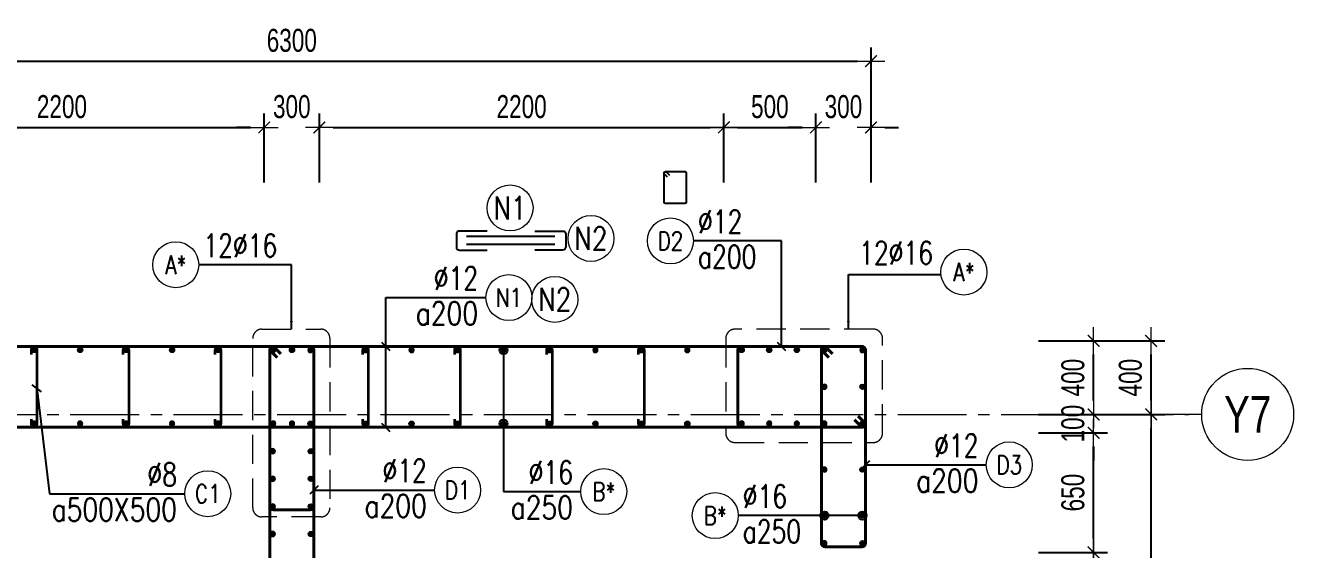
# Model space of a CAD drawing. Header units: millimetres. Extents: x 738475 to 1279438, y -34239 to 156422.
# Drawn here: x 1177088 to 1183985, y 146745 to 149595 of the extents above; entities that cross this region are included whole.
import ezdxf
from ezdxf.enums import TextEntityAlignment as Align

# ---------------------------------------------------------------- set-up
doc = ezdxf.new("R2010")
doc.units = ezdxf.units.MM
doc.header["$MEASUREMENT"] = 0
for name, pattern in [('HIDDEN', [9.524999999999999, 6.35, -3.175]), ('HIDDEN2', [4.762499999999999, 3.175, -1.5875]), ('OF_Grid_1$0$CENTER2', [1.125, 0.75, -0.125, 0.125, -0.125])]:
    doc.linetypes.add(name, pattern=pattern)
doc.layers.get('0').update_dxf_attribs({"lineweight": 20})
doc.layers.get('Defpoints').update_dxf_attribs({"color": 151, "lineweight": 9})
doc.layers.add('Hidden', color=9, linetype='HIDDEN')
doc.layers.add('Ligature', color=1, linetype='Continuous')
for name, color, linetype, lineweight in [('KC-LEADER', 153, 'Continuous', 18), ('KC-THEP', 6, 'Continuous', 40), ('NDC_S_DIM', 1, 'Continuous', 15), ('NDC_S_HIDDEN', 8, 'HIDDEN2', 13), ('NDC_S_LEADER', 1, 'Continuous', 15), ('NDC_S_REBAR', 4, 'Continuous', 35), ('NDC_S_STIRRUP', 4, 'Continuous', 40), ('NDC_S_VN TEXT', 7, 'Continuous', 20), ('NDC_S_WALL', 6, 'Continuous', 35), ('OF_Grid_1$0$NDC_S_AXIS', 5, 'OF_Grid_1$0$CENTER2', 13), ('OF_Grid_1$0$NDC_S_SYMBOL', 1, 'Continuous', 15), ('OF_Grid_1$0$NDC_S_TEXT SYMBOL', 7, 'Continuous', 20)]:
    doc.layers.add(name, color=color, linetype=linetype, lineweight=lineweight)
doc.styles.add('NDC_DIM', font='', dxfattribs={"width": 0.75})
doc.styles.add('NDC_EN TXT', font='romans.shx', dxfattribs={"width": 0.8})
doc.styles.add('OF_Grid_1$0$NDC_ANNO', font='', dxfattribs={"width": 0.8})
doc.styles.get('NDC_DIM').set_extended_font_data('Dotum')
doc.styles.get('OF_Grid_1$0$NDC_ANNO').set_extended_font_data('Dotum')
doc.dimstyles.new('NDC_dim_30', dxfattribs={"dimscale": 30, "dimtxt": 2.5, "dimasz": 1.5, "dimexe": 1.5, "dimexo": 2.5, "dimgap": 1, "dimtad": 1, "dimdec": 0, "dimzin": 0, "dimdsep": 46, "dimtxsty": 'NDC_DIM', "dimblk": 'DIMMARK', "dimcen": 0.09, "dimdle": 1.2, "dimclrd": 1, "dimclre": 1, "dimclrt": 3, "dimadec": 0, "dimazin": 0, "dimtfac": 1, "dimtdec": 0, "dimtix": 1, "dimtofl": 0, "dimtmove": 0, "dimatfit": 3, "dimfxl": 6, "dimfxlon": 1, "dimtolj": 1, "dimtzin": 0, "dimarcsym": 0})
doc.dimstyles.new('NDC_dim_50', dxfattribs={"dimscale": 50, "dimtxt": 2.5, "dimasz": 1.5, "dimexe": 1.5, "dimexo": 2.5, "dimgap": 1, "dimtad": 1, "dimdec": 0, "dimzin": 0, "dimdsep": 46, "dimtxsty": 'NDC_DIM', "dimblk": 'DIMMARK', "dimcen": 0.09, "dimdle": 1.2, "dimclrd": 1, "dimclre": 1, "dimclrt": 3, "dimadec": 0, "dimazin": 0, "dimtfac": 1, "dimtdec": 0, "dimtix": 1, "dimtofl": 0, "dimtmove": 0, "dimatfit": 3, "dimfxl": 6, "dimfxlon": 1, "dimtolj": 1, "dimtzin": 0, "dimarcsym": 0})

# ---------------------------------------------------------------- blocks, each defined once
blk = doc.blocks.new('THEP')
at = {"layer": 'KC-LEADER', "color": 6}
blk.add_circle((0, 0), 14, dxfattribs=at)
at = {"layer": 'KC-THEP'}
for p, q in [((-14, 0), (14, 0)), ((9.899494936602423, 9.899494936616975), (-9.899494936616975, -9.899494936602423)), ((-9.899494936602423, 9.899494936616975), (9.899494936602423, -9.899494936616975)), ((0, 14), (0, -14))]:
    blk.add_line(p, q, dxfattribs=at)
blk = doc.blocks.new('DIMMARK')
at = {"layer": 'NDC_S_DIM', "color": 1}
blk.add_line((-1.5, 0), (1, 0), dxfattribs=at)
at = {"layer": 'NDC_S_DIM', "color": 2, "const_width": 0.1}
blk.add_lwpolyline([(-0.4242640687119285, -0.4242640687119285), (0.4242640687119285, 0.4242640687119285)], dxfattribs=at)
blk = doc.blocks.new('*U10')
blk.add_circle((2.5, 0), 2.5)
at = {"layer": 'NDC_S_VN TEXT', "color": 3, "style": 'NDC_EN TXT'}
for tag, width, p in [('DK2', 0.75, (-0.85, 0.8455043070534884)), ('KC2', 0.8, (-0.85, -2.972544307831413))]:
    blk.add_attdef(tag, text='', height=2.5, dxfattribs=dict(at, width=width)).set_placement(p, align=Align.RIGHT)
at = {"layer": 'NDC_S_VN TEXT', "color": 7, "style": 'NDC_EN TXT', "width": 0.8}
blk.add_attdef('SH3', text='', height=2, dxfattribs=at).set_placement((2.5, 0), align=Align.MIDDLE)
blk = doc.blocks.new('*U11')
blk.add_circle((-2.5, 0), 2.5)
at = {"layer": 'NDC_S_VN TEXT', "color": 3, "style": 'NDC_EN TXT', "width": 0.75}
for tag, p in [('DK1', (0.5, 0.8455043070534884)), ('KC1', (0.5, -2.972544307831413))]:
    blk.add_attdef(tag, p, '', height=2.5, dxfattribs=at)
at = {"layer": 'NDC_S_VN TEXT', "color": 7, "style": 'NDC_EN TXT', "width": 0.8}
blk.add_attdef('SH2', text='', height=2, dxfattribs=at).set_placement((-2.5, 0), align=Align.MIDDLE)
blk = doc.blocks.new('A$C7BC65A55')
at = {"layer": 'Ligature'}
for p, q in [((-15.1533496498887, 372.04354750528, -0.02068693014859586), (-15.1533496498887, 38.54354750528, -0.02068693014859586)), ((15.1533496498887, 372.04354750528, -0.02068693014859586), (15.1533496498887, 38.54354750528, -0.02068693014859586))]:
    blk.add_line(p, q, dxfattribs=at)
for points in [[(-36.22490405304416, 296.5435475052873), (-36.22490405304416, 400.8625750105712, -0.414213562373095), (-24.00038405305531, 413.0870950105746), (24.00038405304076, 413.0870950105527, -0.4142135623730474), (36.2249040530296, 400.8625750105493), (36.2249040530296, 296.5435475052873)], [(-36.22490405304416, 116.5435475052727), (-36.22490405304416, 12.22451999998884, 0.414213562373095), (-24.00038405305531, -1.455191522836685e-11), (24.00038405304076, 7.275957614183426e-12, 0.4142135623730474), (36.2249040530296, 12.22452000001067), (36.2249040530296, 116.5435475052727)]]:
    blk.add_lwpolyline(points, format="xyb", dxfattribs=at)
blk = doc.blocks.new('*U13')
blk.add_circle((-2.5, 0), 2.5)
at = {"layer": 'NDC_S_VN TEXT', "color": 3, "style": 'NDC_EN TXT', "width": 0.75}
blk.add_attdef('DK1', (0.5, 0.8455043070534884), '', height=2.5, dxfattribs=at)
at = {"layer": 'NDC_S_VN TEXT', "color": 7, "style": 'NDC_EN TXT', "width": 0.8}
blk.add_attdef('SH2', text='', height=2, dxfattribs=at).set_placement((-2.5, 0), align=Align.MIDDLE)
blk = doc.blocks.new('*D191')
at = {"layer": 'Defpoints', "color": 0, "transparency": 16777216}
for p in [(1178387.051303651, 149040.1644612028), (1176186.845228266, 148803.3819203048), (1178387.051303651, 147380.2063254815)]:
    blk.add_point(p, dxfattribs=at)
at = {"layer": 'NDC_S_DIM', "color": 1, "lineweight": -2, "transparency": 16777216}
for p, q in [((1176186.845228266, 148928.3819203048), (1176186.845228266, 149115.1644612028)), ((1178387.051303651, 148740.1644612028), (1178387.051303651, 149115.1644612028)), ((1176261.845228266, 149040.1644612028), (1178312.051303651, 149040.1644612028))]:
    blk.add_line(p, q, dxfattribs=at)
at = {"layer": 'NDC_S_DIM', "color": 1, "lineweight": -2, "transparency": 16777216, "xscale": 75, "yscale": 75, "zscale": 75, "rotation": 180}
blk.add_blockref('DIMMARK', (1176186.845228266, 149040.1644612028), dxfattribs=at)
at = {"layer": 'NDC_S_DIM', "color": 1, "lineweight": -2, "transparency": 16777216, "xscale": 75, "yscale": 75, "zscale": 75}
blk.add_blockref('DIMMARK', (1178387.051303651, 149040.1644612028), dxfattribs=at)
at = {"layer": 'NDC_S_DIM', "color": 3, "transparency": 16777216, "insert": (1177286.948265959, 149152.7492644592), "char_height": 125, "attachment_point": 5, "style": 'NDC_DIM'}
blk.add_mtext('\\A1;2200', dxfattribs=at)
blk = doc.blocks.new('*D192')
at = {"layer": 'Defpoints', "color": 0, "transparency": 16777216}
for p in [(1178687.051303668, 149040.1644612028), (1178387.051303651, 147380.2063254815), (1178687.051303668, 147380.2063257486)]:
    blk.add_point(p, dxfattribs=at)
at = {"layer": 'NDC_S_DIM', "color": 1, "lineweight": -2, "transparency": 16777216}
for p, q in [((1178387.051303651, 148740.1644612028), (1178387.051303651, 149115.1644612028)), ((1178687.051303668, 148740.1644612028), (1178687.051303668, 149115.1644612028)), ((1178312.051303651, 149040.1644612028), (1178237.051303651, 149040.1644612028)), ((1178762.051303668, 149040.1644612028), (1178837.051303668, 149040.1644612028))]:
    blk.add_line(p, q, dxfattribs=at)
at = {"layer": 'NDC_S_DIM', "color": 1, "lineweight": -2, "transparency": 16777216, "xscale": 75, "yscale": 75, "zscale": 75}
blk.add_blockref('DIMMARK', (1178387.051303651, 149040.1644612028), dxfattribs=at)
at = {"layer": 'NDC_S_DIM', "color": 1, "lineweight": -2, "transparency": 16777216, "xscale": 75, "yscale": 75, "zscale": 75, "rotation": 180}
blk.add_blockref('DIMMARK', (1178687.051303668, 149040.1644612028), dxfattribs=at)
at = {"layer": 'NDC_S_DIM', "color": 3, "transparency": 16777216, "insert": (1178537.05130366, 149152.7492644592), "char_height": 125, "attachment_point": 5, "style": 'NDC_DIM'}
blk.add_mtext('\\A1;300', dxfattribs=at)
blk = doc.blocks.new('*D193')
at = {"layer": 'Defpoints', "color": 0, "transparency": 16777216}
for p in [(1180886.717832701, 149040.1644612028), (1180886.717832701, 147431.8543559133), (1178687.051303668, 147380.2063257486)]:
    blk.add_point(p, dxfattribs=at)
at = {"layer": 'NDC_S_DIM', "color": 1, "lineweight": -2, "transparency": 16777216}
for p, q in [((1178687.051303668, 148740.1644612028), (1178687.051303668, 149115.1644612028)), ((1180886.717832701, 148740.1644612028), (1180886.717832701, 149115.1644612028)), ((1178762.051303668, 149040.1644612028), (1180811.717832701, 149040.1644612028))]:
    blk.add_line(p, q, dxfattribs=at)
at = {"layer": 'NDC_S_DIM', "color": 1, "lineweight": -2, "transparency": 16777216, "xscale": 75, "yscale": 75, "zscale": 75, "rotation": 180}
blk.add_blockref('DIMMARK', (1178687.051303668, 149040.1644612028), dxfattribs=at)
at = {"layer": 'NDC_S_DIM', "color": 1, "lineweight": -2, "transparency": 16777216, "xscale": 75, "yscale": 75, "zscale": 75}
blk.add_blockref('DIMMARK', (1180886.717832701, 149040.1644612028), dxfattribs=at)
at = {"layer": 'NDC_S_DIM', "color": 3, "transparency": 16777216, "insert": (1179786.884568184, 149152.7492644592), "char_height": 125, "attachment_point": 5, "style": 'NDC_DIM'}
blk.add_mtext('\\A1;2200', dxfattribs=at)
blk = doc.blocks.new('*D194')
at = {"layer": 'Defpoints', "color": 0, "transparency": 16777216}
for p in [(1181387.051303667, 149040.1644612028), (1180886.717832701, 147431.8543559133), (1181387.051303667, 147380.2063257486)]:
    blk.add_point(p, dxfattribs=at)
at = {"layer": 'NDC_S_DIM', "color": 1, "lineweight": -2, "transparency": 16777216}
for p, q in [((1180886.717832701, 148740.1644612028), (1180886.717832701, 149115.1644612028)), ((1181387.051303667, 148740.1644612028), (1181387.051303667, 149115.1644612028)), ((1180961.717832701, 149040.1644612028), (1181312.051303667, 149040.1644612028))]:
    blk.add_line(p, q, dxfattribs=at)
at = {"layer": 'NDC_S_DIM', "color": 1, "lineweight": -2, "transparency": 16777216, "xscale": 75, "yscale": 75, "zscale": 75, "rotation": 180}
blk.add_blockref('DIMMARK', (1180886.717832701, 149040.1644612028), dxfattribs=at)
at = {"layer": 'NDC_S_DIM', "color": 1, "lineweight": -2, "transparency": 16777216, "xscale": 75, "yscale": 75, "zscale": 75}
blk.add_blockref('DIMMARK', (1181387.051303667, 149040.1644612028), dxfattribs=at)
at = {"layer": 'NDC_S_DIM', "color": 3, "transparency": 16777216, "insert": (1181136.884568184, 149152.7492644592), "char_height": 125, "attachment_point": 5, "style": 'NDC_DIM'}
blk.add_mtext('\\A1;500', dxfattribs=at)
blk = doc.blocks.new('*D195')
at = {"layer": 'Defpoints', "color": 0, "transparency": 16777216}
for p in [(1181687.051303647, 149040.1644612028), (1181687.051303647, 147880.2063254908), (1181387.051303667, 147380.2063257486)]:
    blk.add_point(p, dxfattribs=at)
at = {"layer": 'NDC_S_DIM', "color": 1, "lineweight": -2, "transparency": 16777216}
for p, q in [((1181387.051303667, 148740.1644612028), (1181387.051303667, 149115.1644612028)), ((1181687.051303647, 148740.1644612028), (1181687.051303647, 149115.1644612028)), ((1181312.051303667, 149040.1644612028), (1181237.051303667, 149040.1644612028)), ((1181762.051303647, 149040.1644612028), (1181837.051303647, 149040.1644612028))]:
    blk.add_line(p, q, dxfattribs=at)
at = {"layer": 'NDC_S_DIM', "color": 1, "lineweight": -2, "transparency": 16777216, "xscale": 75, "yscale": 75, "zscale": 75}
blk.add_blockref('DIMMARK', (1181387.051303667, 149040.1644612028), dxfattribs=at)
at = {"layer": 'NDC_S_DIM', "color": 1, "lineweight": -2, "transparency": 16777216, "xscale": 75, "yscale": 75, "zscale": 75, "rotation": 180}
blk.add_blockref('DIMMARK', (1181687.051303647, 149040.1644612028), dxfattribs=at)
at = {"layer": 'NDC_S_DIM', "color": 3, "transparency": 16777216, "insert": (1181537.051303657, 149152.7492644592), "char_height": 125, "attachment_point": 5, "style": 'NDC_DIM'}
blk.add_mtext('\\A1;300', dxfattribs=at)
blk = doc.blocks.new('*D186')
at = {"layer": 'Defpoints', "color": 0, "transparency": 16777216}
for p in [(1181687.051303675, 149400.4789627489), (1175387.051303696, 147880.2063254908), (1181687.051303675, 147880.2063254908)]:
    blk.add_point(p, dxfattribs=at)
at = {"layer": 'NDC_S_DIM', "color": 1, "lineweight": -2, "transparency": 16777216}
for p, q in [((1175387.051303696, 149100.4789627489), (1175387.051303696, 149475.4789627489)), ((1181687.051303675, 149100.4789627489), (1181687.051303675, 149475.4789627489)), ((1175462.051303696, 149400.4789627489), (1181612.051303675, 149400.4789627489))]:
    blk.add_line(p, q, dxfattribs=at)
at = {"layer": 'NDC_S_DIM', "color": 1, "lineweight": -2, "transparency": 16777216, "xscale": 75, "yscale": 75, "zscale": 75, "rotation": 180}
blk.add_blockref('DIMMARK', (1175387.051303696, 149400.4789627489), dxfattribs=at)
at = {"layer": 'NDC_S_DIM', "color": 1, "lineweight": -2, "transparency": 16777216, "xscale": 75, "yscale": 75, "zscale": 75}
blk.add_blockref('DIMMARK', (1181687.051303675, 149400.4789627489), dxfattribs=at)
at = {"layer": 'NDC_S_DIM', "color": 3, "transparency": 16777216, "insert": (1178537.051303686, 149513.0637660053), "char_height": 125, "attachment_point": 5, "style": 'NDC_DIM'}
blk.add_mtext('\\A1;6300', dxfattribs=at)
blk = doc.blocks.new('*U9')
blk.add_circle((2.5, 0), 2.5)
at = {"layer": 'NDC_S_VN TEXT', "color": 3, "style": 'NDC_EN TXT', "width": 0.75}
blk.add_attdef('DK2', text='', height=2.5, dxfattribs=at).set_placement((-0.85, 0.8455043070534884), align=Align.RIGHT)
at = {"layer": 'NDC_S_VN TEXT', "color": 7, "style": 'NDC_EN TXT', "width": 0.8}
blk.add_attdef('SH3', text='', height=2, dxfattribs=at).set_placement((2.5, 0), align=Align.MIDDLE)
blk = doc.blocks.new('*D180')
at = {"layer": 'Defpoints', "color": 0, "ltscale": 200, "transparency": 16777216}
for p in [(1181687.051303648, 147880.1745428855), (1182897.800766353, 147880.1745428855), (1181687.051303648, 147480.1745429419)]:
    blk.add_point(p, dxfattribs=at)
at = {"layer": 'NDC_S_DIM', "color": 1, "lineweight": -2, "ltscale": 200, "transparency": 16777216}
for p, q in [((1182597.800766353, 147880.1745428855), (1182972.800766353, 147880.1745428855)), ((1182897.800766353, 147555.1745429419), (1182897.800766353, 147805.1745428855)), ((1182597.800766353, 147480.1745429419), (1182972.800766353, 147480.1745429419))]:
    blk.add_line(p, q, dxfattribs=at)
at = {"layer": 'NDC_S_DIM', "color": 1, "lineweight": -2, "ltscale": 200, "transparency": 16777216, "xscale": 75, "yscale": 75, "zscale": 75}
for p, rotation in [((1182897.800766353, 147880.1745428855), 90), ((1182897.800766353, 147480.1745429419), 270)]:
    blk.add_blockref('DIMMARK', p, dxfattribs=dict(at, rotation=rotation))
at = {"layer": 'NDC_S_DIM', "color": 3, "ltscale": 200, "transparency": 16777216, "insert": (1182785.215963087, 147680.1745429137), "char_height": 125, "attachment_point": 5, "rotation": 90, "style": 'NDC_DIM'}
blk.add_mtext('\\A1;400', dxfattribs=at)
blk = doc.blocks.new('*D184')
at = {"layer": 'Defpoints', "color": 0, "ltscale": 200, "transparency": 16777216}
for p in [(1181687.051303648, 147480.1745429419), (1183210.39658608, 147480.1745429419), (1181687.051303648, 135880.4285479782)]:
    blk.add_point(p, dxfattribs=at)
at = {"layer": 'NDC_S_DIM', "color": 1, "lineweight": -2, "ltscale": 200, "transparency": 16777216}
for p, q in [((1182910.39658608, 147480.1745429419), (1183285.39658608, 147480.1745429419)), ((1183210.39658608, 135955.4285479782), (1183210.39658608, 147405.1745429419)), ((1182910.39658608, 135880.4285479782), (1183285.39658608, 135880.4285479782))]:
    blk.add_line(p, q, dxfattribs=at)
at = {"layer": 'NDC_S_DIM', "color": 1, "lineweight": -2, "ltscale": 200, "transparency": 16777216, "xscale": 75, "yscale": 75, "zscale": 75}
for p, rotation in [((1183210.39658608, 147480.1745429419), 90), ((1183210.39658608, 135880.4285479782), 270)]:
    blk.add_blockref('DIMMARK', p, dxfattribs=dict(at, rotation=rotation))
at = {"layer": 'NDC_S_DIM', "color": 3, "ltscale": 200, "transparency": 16777216, "insert": (1183097.811782823, 141680.3015454597), "char_height": 125, "attachment_point": 5, "rotation": 90, "style": 'NDC_DIM'}
blk.add_mtext('\\A1;11600', dxfattribs=at)
blk = doc.blocks.new('*D185')
at = {"layer": 'Defpoints', "color": 0, "ltscale": 200, "transparency": 16777216}
for p in [(1181687.051303648, 147880.1745428855), (1183210.39658608, 147880.1745428855), (1181687.051303648, 147480.1745429419)]:
    blk.add_point(p, dxfattribs=at)
at = {"layer": 'NDC_S_DIM', "color": 1, "lineweight": -2, "ltscale": 200, "transparency": 16777216}
for p, q in [((1182910.39658608, 147880.1745428855), (1183285.39658608, 147880.1745428855)), ((1183210.39658608, 147555.1745429419), (1183210.39658608, 147805.1745428855)), ((1182910.39658608, 147480.1745429419), (1183285.39658608, 147480.1745429419))]:
    blk.add_line(p, q, dxfattribs=at)
at = {"layer": 'NDC_S_DIM', "color": 1, "lineweight": -2, "ltscale": 200, "transparency": 16777216, "xscale": 75, "yscale": 75, "zscale": 75}
for p, rotation in [((1183210.39658608, 147880.1745428855), 90), ((1183210.39658608, 147480.1745429419), 270)]:
    blk.add_blockref('DIMMARK', p, dxfattribs=dict(at, rotation=rotation))
at = {"layer": 'NDC_S_DIM', "color": 3, "ltscale": 200, "transparency": 16777216, "insert": (1183097.811782823, 147680.1745429134), "char_height": 125, "attachment_point": 5, "rotation": 90, "style": 'NDC_DIM'}
blk.add_mtext('\\A1;400', dxfattribs=at)
blk = doc.blocks.new('*U17')
at = {"layer": 'OF_Grid_1$0$NDC_S_SYMBOL'}
blk.add_line((-5, -1.416384724411995e-15), (-9, -2.671957183856326e-15), dxfattribs=at)
blk.add_circle((0, 0), 5, dxfattribs=at)
at = {"layer": 'OF_Grid_1$0$NDC_S_TEXT SYMBOL', "color": 7, "style": 'OF_Grid_1$0$NDC_ANNO', "width": 0.8}
blk.add_attdef('GRID', text='', height=4, rotation=90.00000000000001, dxfattribs=at).set_placement((0, 0), align=Align.MIDDLE)
blk = doc.blocks.new('*D166')
at = {"layer": 'Defpoints', "color": 0, "ltscale": 200, "transparency": 16777216}
for p in [(1181633.35637289, 146730.1745429731), (1182897.800766356, 146730.1745429731), (1181633.35637289, 145330.1745428958)]:
    blk.add_point(p, dxfattribs=at)
at = {"layer": 'NDC_S_DIM', "color": 1, "lineweight": -2, "ltscale": 200, "transparency": 16777216}
for p, q in [((1182597.800766356, 146730.1745429731), (1182972.800766356, 146730.1745429731)), ((1182897.800766356, 145405.1745428958), (1182897.800766356, 146655.1745429731)), ((1182597.800766356, 145330.1745428958), (1182972.800766356, 145330.1745428958))]:
    blk.add_line(p, q, dxfattribs=at)
at = {"layer": 'NDC_S_DIM', "color": 1, "lineweight": -2, "ltscale": 200, "transparency": 16777216, "xscale": 75, "yscale": 75, "zscale": 75}
for p, rotation in [((1182897.800766356, 146730.1745429731), 90), ((1182897.800766356, 145330.1745428958), 270)]:
    blk.add_blockref('DIMMARK', p, dxfattribs=dict(at, rotation=rotation))
at = {"layer": 'NDC_S_DIM', "color": 3, "ltscale": 200, "transparency": 16777216, "insert": (1182785.215963099, 146030.1745429341), "char_height": 125, "attachment_point": 5, "rotation": 90, "style": 'NDC_DIM'}
blk.add_mtext('\\A1;1400', dxfattribs=at)
blk = doc.blocks.new('*D167')
at = {"layer": 'Defpoints', "color": 0, "ltscale": 200, "transparency": 16777216}
for p in [(1181387.051303626, 147380.1745429438), (1182897.800766356, 147380.1745429438), (1181633.35637289, 146730.1745429731)]:
    blk.add_point(p, dxfattribs=at)
at = {"layer": 'NDC_S_DIM', "color": 1, "lineweight": -2, "ltscale": 200, "transparency": 16777216}
for p, q in [((1182597.800766356, 147380.1745429438), (1182972.800766356, 147380.1745429438)), ((1182897.800766356, 146805.1745429731), (1182897.800766356, 147305.1745429438)), ((1182597.800766356, 146730.1745429731), (1182972.800766356, 146730.1745429731))]:
    blk.add_line(p, q, dxfattribs=at)
at = {"layer": 'NDC_S_DIM', "color": 1, "lineweight": -2, "ltscale": 200, "transparency": 16777216, "xscale": 75, "yscale": 75, "zscale": 75}
for p, rotation in [((1182897.800766356, 147380.1745429438), 90), ((1182897.800766356, 146730.1745429731), 270)]:
    blk.add_blockref('DIMMARK', p, dxfattribs=dict(at, rotation=rotation))
at = {"layer": 'NDC_S_DIM', "color": 3, "ltscale": 200, "transparency": 16777216, "insert": (1182785.2159631, 147055.1745429581), "char_height": 125, "attachment_point": 5, "rotation": 90, "style": 'NDC_DIM'}
blk.add_mtext('\\A1;650', dxfattribs=at)
blk = doc.blocks.new('*D168')
at = {"layer": 'Defpoints', "color": 0, "ltscale": 200, "transparency": 16777216}
for p in [(1181687.051303648, 147480.1745429419), (1182897.800766357, 147480.1745429419), (1181387.051303626, 147380.1745429438)]:
    blk.add_point(p, dxfattribs=at)
at = {"layer": 'NDC_S_DIM', "color": 1, "lineweight": -2, "ltscale": 200, "transparency": 16777216}
for p, q in [((1182897.800766357, 147555.1745429419), (1182897.800766357, 147630.1745429419)), ((1182597.800766357, 147480.1745429419), (1182972.800766357, 147480.1745429419)), ((1182597.800766357, 147380.1745429438), (1182972.800766357, 147380.1745429438)), ((1182897.800766357, 147305.1745429438), (1182897.800766357, 147230.1745429438))]:
    blk.add_line(p, q, dxfattribs=at)
at = {"layer": 'NDC_S_DIM', "color": 1, "lineweight": -2, "ltscale": 200, "transparency": 16777216, "xscale": 75, "yscale": 75, "zscale": 75}
for p, rotation in [((1182897.800766357, 147480.1745429419), 270), ((1182897.800766357, 147380.1745429438), 90)]:
    blk.add_blockref('DIMMARK', p, dxfattribs=dict(at, rotation=rotation))
at = {"layer": 'NDC_S_DIM', "color": 3, "ltscale": 200, "transparency": 16777216, "insert": (1182785.2159631, 147430.1745429425), "char_height": 125, "attachment_point": 5, "rotation": 90, "style": 'NDC_DIM'}
blk.add_mtext('\\A1;100', dxfattribs=at)

msp = doc.modelspace()

# ---------------------------------------------------------------- linework, layer by layer
for centre in [(1179724.180479956, 148602.3850136006), (1180164.28163643, 148436.6281937257), (1179967.451752931, 148105.1140359047)]:
    msp.add_circle(centre, 125)
at = {"layer": 'Ligature'}
msp.add_lwpolyline([(1180579.968671851, 148770.0203097289), (1180564.002766417, 148785.9862151627, -0.6681786379193122), (1180569.776151864, 148799.9244006097), (1180674.40502694, 148799.9244006097, -0.414213562373095), (1180682.56982694, 148791.7596006097), (1180682.569776412, 148634.6519768585, -0.414213562373095), (1180674.404976412, 148626.4871768585), (1180569.776101336, 148626.4871768585, -0.414213562373094), (1180561.611301336, 148634.6519768585), (1180561.611351864, 148791.7596006097, -0.668178637919287), (1180575.549537311, 148797.5329860568), (1180591.515442745, 148781.567080623)], format="xyb", dxfattribs=at)
at = {"layer": 'NDC_S_HIDDEN', "ltscale": 50}
for points in [[(1178374.681403179, 147943.5749299359), (1178694.52429707, 147943.5749299359, -0.414213562373095), (1178744.52429707, 147893.5749299359), (1178744.52429707, 146972.8226684071, -0.414213562373095), (1178694.52429707, 146922.8226684071), (1178374.681403179, 146922.8226684071, -0.414213562373095), (1178324.681403179, 146972.8226684071), (1178324.681403179, 147893.5749299359, -0.414213562373095)], [(1181699.421204147, 147943.5749301937), (1180947.210769267, 147943.5749301937, 0.414213562373095), (1180897.210769267, 147893.5749301937), (1180897.210769267, 147377.7685618169, 0.414213562373095), (1180947.210769267, 147327.7685618169), (1181699.421204147, 147327.7685618169, 0.414213562373095), (1181749.421204147, 147377.7685618169), (1181749.421204147, 147893.5749301937, 0.414213562373095)]]:
    msp.add_lwpolyline(points, format="xyb", close=True, dxfattribs=at)
at = {"layer": 'NDC_S_REBAR'}
for points in [[(1177120.847973869, 147805.1745424262), (1177120.847973869, 147830.1745424262, -0.9999999999999999), (1177150.847973869, 147830.1745424262), (1177150.847973869, 147430.1745424225, -0.9999999999999999), (1177120.847973869, 147430.1745424225), (1177120.847973869, 147455.1745424225)], [(1177620.847973869, 147805.1745424262), (1177620.847973869, 147830.1745424262, -0.9999999999999999), (1177650.847973869, 147830.1745424262), (1177650.847973869, 147430.1745424225, -0.9999999999999999), (1177620.847973869, 147430.1745424225), (1177620.847973869, 147455.1745424225)], [(1178120.847973869, 147805.1745424262), (1178120.847973869, 147830.1745424262, -0.9999999999999999), (1178150.847973869, 147830.1745424262), (1178150.847973869, 147430.1745424225, -0.9999999999999999), (1178120.847973869, 147430.1745424225), (1178120.847973869, 147455.1745424225)], [(1178923.254633474, 147805.1745424262), (1178923.254633474, 147830.1745424262, -0.9999999999999999), (1178953.254633474, 147830.1745424262), (1178953.254633474, 147430.1745424225, -0.9999999999999999), (1178923.254633474, 147430.1745424225), (1178923.254633474, 147455.1745424225)], [(1179423.254633474, 147805.1745424254), (1179423.254633474, 147830.1745424254, -0.9999999999999999), (1179453.254633474, 147830.1745424254), (1179453.254633474, 147430.1745424218, -0.9999999999999999), (1179423.254633474, 147430.1745424218), (1179423.254633474, 147455.1745424218)], [(1179923.254633474, 147805.1745424247), (1179923.254633474, 147830.1745424247, -0.9999999999999999), (1179953.254633474, 147830.1745424247), (1179953.254633474, 147430.1745424211, -0.9999999999999999), (1179923.254633474, 147430.1745424211), (1179923.254633474, 147455.1745424211)], [(1180423.254633474, 147805.174542424), (1180423.254633474, 147830.174542424, -0.9999999999999999), (1180453.254633474, 147830.174542424), (1180453.254633474, 147430.1745424203, -0.9999999999999999), (1180423.254633474, 147430.1745424203), (1180423.254633474, 147455.1745424203)]]:
    msp.add_lwpolyline(points, format="xyb", dxfattribs=at)
at = {"layer": 'NDC_S_STIRRUP'}
for points in [[(1181597.051303675, 147450.1745426908), (1181637.051303675, 147410.1745426908, 0.414213562373095), (1181657.051303675, 147430.1745426908), (1181657.051303677, 147830.1745427011, 0.414213562373095), (1181637.051303677, 147850.1745427011), (1175437.051303669, 147850.1745426945, 0.414213562373095), (1175417.051303669, 147830.1745426945), (1175417.051303667, 147430.1745426842, 0.414213562373095), (1175437.051303667, 147410.1745426842), (1181637.051303675, 147410.1745426908, 0.414213562373095), (1181657.051303675, 147430.1745426908), (1181617.051303675, 147470.1745426908)], [(1178457.051303148, 135570.174542966), (1178417.051303148, 135530.174542966, 0.414213562373095), (1178437.051303148, 135510.174542966), (1178637.051303148, 135510.174542966, 0.414213562373095), (1178657.051303148, 135530.174542966), (1178657.051303118, 147830.1745426622, 0.414213562373095), (1178637.051303118, 147850.1745426622), (1178437.051303118, 147850.1745426621, 0.414213562373095), (1178417.051303118, 147830.1745426621), (1178417.051303148, 135530.174542966, 0.414213562373095), (1178437.051303148, 135510.174542966), (1178477.051303148, 135550.174542966)], [(1178457.051303148, 147790.1745426572), (1178417.051303148, 147830.1745426572, -0.414213562373095), (1178437.051303148, 147850.1745426572), (1178637.051303148, 147850.1745426572, -0.414213562373095), (1178657.051303148, 147830.1745426572), (1178657.051303146, 146981.5637046028, -0.414213562373095), (1178637.051303146, 146961.5637046028), (1178437.051303146, 146961.5637046028, -0.414213562373095), (1178417.051303146, 146981.5637046028), (1178417.051303148, 147830.1745426572, -0.414213562373095), (1178437.051303148, 147850.1745426572), (1178477.051303148, 147810.1745426572)], [(1181597.051303674, 147450.1745424992), (1181637.051303674, 147410.1745424992, 0.414213562373095), (1181657.051303674, 147430.1745424992), (1181657.051303676, 147830.1745425095, 0.414213562373095), (1181637.051303676, 147850.1745425095), (1180983.539194712, 147850.1745426945, 0.414213562373095), (1180963.539194712, 147830.1745426945), (1180963.539194711, 147430.1745426842, 0.414213562373095), (1180983.539194711, 147410.1745426842), (1181637.051303674, 147410.1745424992, 0.414213562373095), (1181657.051303674, 147430.1745424992), (1181617.051303674, 147470.1745424992)], [(1181457.051303164, 147790.1745429169), (1181417.051303164, 147830.1745429169, -0.414213562373095), (1181437.051303164, 147850.1745429169), (1181637.051303164, 147850.1745429169, -0.414213562373095), (1181657.051303164, 147830.1745429169), (1181657.051303636, 146780.1744851173, -0.414213562373095), (1181637.051303636, 146760.1744851173), (1181437.051303636, 146760.1744851173, -0.414213562373095), (1181417.051303636, 146780.1744851173), (1181417.051303164, 147830.1745429169, -0.414213562373095), (1181437.051303164, 147850.1745429169), (1181477.051303164, 147810.1745429169)]]:
    msp.add_lwpolyline(points, format="xyb", dxfattribs=at)
at = {"layer": 'NDC_S_WALL', "ltscale": 200}
msp.add_lwpolyline([(1175687.051303696, 146730.1746005125, 0, 0, 0), (1175687.051303696, 147380.1745429437, 0, 0, 0), (1178387.051303688, 147380.1745429437, 0, 0, 0), (1178387.051303688, 135980.1745429735, 0, 0, 0), (1175687.051303696, 135980.1745429735, 0, 0, 0), (1175687.051303696, 136630.1746005423, 0, 0, 0), (1175387.051303696, 136630.1746005423, 0, 0, 0), (1175387.051303696, 135480.1745429735, 0, 0, 0), (1181687.051303688, 135480.1745429624, 0.5, 0.5, 0), (1181687.051303703, 135480.1745429735, 0, 0, 0), (1181687.051303703, 136630.1746005423, 0, 0, 0), (1181387.051303681, 136630.1746005423, 0, 0, 0), (1181387.051303681, 135980.1745429735, 0.5, 0.5, 0), (1181387.051303696, 135980.1745429735, 0, 0, 0), (1178687.051303696, 135980.1745429735, 0, 0, 0), (1178687.051303696, 147380.1745429437, 0, 0, 0), (1181387.051303681, 147380.1745429437, 0.5, 0.5, 0), (1181387.051303695, 147380.1745429437, 0, 0, 0), (1181387.051303695, 146730.1745429731, 0, 0, 0), (1181687.051303703, 146730.1745429731, 0, 0, 0), (1181687.051303703, 147880.1745429531, 0.5, 0.5, 0), (1181687.051303688, 147880.1745429531, 0, 0, 0), (1175387.051303696, 147880.1745429437, 0, 0, 0), (1175387.051303696, 146730.1746005125, 0, 0, 0)], format="xyseb", dxfattribs=at)
at = {"layer": 'OF_Grid_1$0$NDC_S_AXIS', "ltscale": 500}
msp.add_line((1173394.568229878, 147480.1745429418), (1183415.956215674, 147480.1745429418), dxfattribs=at)

# ---------------------------------------------------------------- block references
at = {"layer": 'Hidden', "xscale": 1.44, "yscale": 1.44, "zscale": 1.44, "rotation": 270}
msp.add_blockref('A$C7BC65A55', (1179432.06951227, 148424.8595275566, 0.02978917941397803), dxfattribs=at)
at = {"layer": 'KC-THEP'}
for p, rotation in [((1177135.847973869, 147830.1745424262), 189.6685644363809), ((1177385.847973869, 147830.1745424262), 189.6685644363809), ((1177635.847973869, 147830.1745424262), 189.6685644363809), ((1177885.847973869, 147830.1745424262), 189.6685644363809), ((1178135.847973869, 147830.1745424262), 189.6685644363809), ((1178435.847973845, 147830.1745424262), 189.6685644363809), ((1178538.009326706, 147830.1745424262), 189.6685644363809), ((1180983.539194685, 147830.1745429325), 189.6685644363809), ((1181133.539194685, 147830.1745429325), 189.6685644363809), ((1181283.539194685, 147830.1745429325), 189.6685644363809), ((1181433.539194685, 147830.1745429325), 189.6685644363809), ((1181640.563412555, 147630.3294435264), 9.66856443638095), ((1178638.254633474, 147430.1745424225), 9.668564436380946), ((1178938.254633474, 147430.1745424225), 9.668564436380946), ((1179188.254633474, 147430.1745424225), 9.668564436380946), ((1179438.254633474, 147430.1745424225), 9.668564436380946), ((1179688.254633474, 147430.1745424225), 9.668564436380946), ((1179938.254633474, 147430.1745424225), 9.668564436380946), ((1180188.254633474, 147430.1745424225), 9.668564436380946), ((1180438.254633474, 147430.1745424225), 9.668564436380946), ((1180688.254633474, 147430.1745424225), 9.668564436380946), ((1181640.563412555, 147430.1745429288), 9.66856443638095), ((1178640.563412548, 147280.1745429288), 9.66856443638095), ((1181640.563412555, 147180.1745426816), 9.668564436380946), ((1178640.563412548, 147130.1745429288), 9.66856443638095), ((1178640.563412548, 146980.1745429288), 9.66856443638095), ((1181640.563412555, 146930.1745426816), 9.668564436380946), ((1178640.563412548, 146830.1745429288), 9.66856443638095), ((1181640.563412555, 146780.1744851173), 9.668564436380946)]:
    msp.add_blockref('THEP', p, dxfattribs=dict(at, rotation=rotation))
at = {"layer": 'KC-THEP', "xscale": -1}
for p, rotation in [((1178638.254633474, 147830.1745424262), 170.331435563619), ((1178938.254633474, 147830.1745424262), 170.331435563619), ((1179188.254633474, 147830.1745424262), 170.331435563619), ((1179438.254633474, 147830.1745424262), 170.331435563619), ((1179688.254633474, 147830.1745424262), 170.331435563619), ((1179938.254633474, 147830.1745424262), 170.331435563619), ((1180188.254633474, 147830.1745424262), 170.331435563619), ((1180438.254633474, 147830.1745424262), 170.331435563619), ((1180688.254633474, 147830.1745424262), 170.331435563619), ((1181640.563412555, 147830.1745429325), 170.331435563619), ((1181433.539194712, 147630.3294435264), 350.3314355636191), ((1177135.847973869, 147430.1745424225), 350.3314355636191), ((1177385.847973869, 147430.1745424225), 350.3314355636191), ((1177635.847973869, 147430.1745424225), 350.3314355636191), ((1177885.847973869, 147430.1745424225), 350.3314355636191), ((1178135.847973869, 147430.1745424225), 350.3314355636191), ((1178435.847973845, 147430.1745424225), 350.3314355636191), ((1178538.009326706, 147430.1745424225), 350.3314355636191), ((1180983.539194685, 147430.1745429288), 350.3314355636191), ((1181133.539194685, 147430.1745429288), 350.3314355636191), ((1181283.539194685, 147430.1745429288), 350.3314355636191), ((1181433.539194685, 147430.1745429288), 350.3314355636191), ((1178433.539194678, 147280.1745429288), 350.3314355636191), ((1181433.539194685, 147180.1745426816), 350.3314355636191), ((1178433.539194678, 147130.1745429288), 350.3314355636191), ((1178433.539194678, 146980.1745429288), 350.3314355636191), ((1181433.539194685, 146930.1745426816), 350.3314355636191), ((1178433.539194678, 146830.1745429288), 350.3314355636191), ((1181433.539194685, 146780.1744851173), 350.3314355636191)]:
    msp.add_blockref('THEP', p, dxfattribs=dict(at, rotation=rotation))
at = {"layer": 'NDC_S_VN TEXT', "xscale": 50, "yscale": 50, "zscale": 50}
for name, p, values in [('*U11', (1180721.237775108, 148423.388798359), {'SH2': 'D2', 'DK1': '%%C12', 'KC1': 'a200'}), ('*U13', (1178031.169674582, 148293.5161125172), {'SH2': 'A*', 'DK1': '12%%C16'}), ('*U9', (1182066.899463496, 148253.7393440524), {'SH3': 'A*', 'DK2': '12%%C16'}), ('*U10', (1179592.729338549, 148115.4525437218), {'SH3': 'N1', 'DK2': '%%C12', 'KC2': 'a200'}), ('*U10', (1182313.804768143, 147205.9884911351), {'SH3': 'D3', 'DK2': '%%C12', 'KC2': 'a200'}), ('*U10', (1177955.097885259, 147049.2681318208), {'SH3': 'C1', 'DK2': '%%c8', 'KC2': 'a500X500'}), ('*U10', (1179313.804767074, 147069.1224768065), {'SH3': 'D1', 'DK2': '%%C12', 'KC2': 'a200'}), ('*U10', (1180108.866207338, 147060.4621219176), {'SH3': 'B*', 'DK2': '%%C16', 'KC2': 'a250'}), ('*U11', (1180964.592462429, 146930.1745424127), {'SH2': 'B*', 'DK1': '%%C16', 'KC1': 'a250'})]:
    msp.add_blockref(name, p, dxfattribs=at).add_auto_attribs(values)
at = {"layer": 'OF_Grid_1$0$NDC_S_AXIS'}
ref = msp.add_blockref('*U17', (1183735.396586068, 147480.4285479782), dxfattribs=dict(at, xscale=50, yscale=50, zscale=50))
ref.add_attrib('GRID', 'Y7', dxfattribs={"layer": 'OF_Grid_1$0$NDC_S_TEXT SYMBOL', "color": 7, "height": 199.9999999999999, "style": 'OF_Grid_1$0$NDC_ANNO', "width": 0.8000000000000002}).set_placement((1183735.396586068, 147480.4285479782), align=Align.MIDDLE)

# ---------------------------------------------------------------- texts
at = {"layer": 'NDC_S_VN TEXT', "color": 7, "style": 'NDC_EN TXT', "width": 0.8}
for tag, p in [('N1', (1179724.180479956, 148602.3850136006)), ('N2', (1180164.28163643, 148436.6281937257)), ('N2', (1179967.451752931, 148105.1140359047))]:
    msp.add_attdef(tag, text='3', height=125, dxfattribs=at).set_placement(p, align=Align.MIDDLE)

# ---------------------------------------------------------------- dimensions: what is measured, and where the dimension line sits
at = {"layer": 'NDC_S_DIM'}
dim = msp.add_linear_dim(base=(1181687.051303675, 149400.4789627489), p1=(1175387.051303696, 147880.2063254908), p2=(1181687.051303675, 147880.2063254908), dimstyle='NDC_dim_50', dxfattribs=at)
dim.commit()
dim.dimension.update_dxf_attribs({"geometry": '*D186', "text_midpoint": (1178537.051303686, 149513.0637660053)})
for base, p1, p2, picture, middle in [((1178387.051303651, 149040.1644612028), (1176186.845228266, 148803.3819203048), (1178387.051303651, 147380.2063254815), '*D191', (1177286.948265959, 149152.7492644592)), ((1178687.051303668, 149040.1644612028), (1178387.051303651, 147380.2063254815), (1178687.051303668, 147380.2063257486), '*D192', (1178537.05130366, 149152.7492644592)), ((1180886.717832701, 149040.1644612028), (1178687.051303668, 147380.2063257486), (1180886.717832701, 147431.8543559133), '*D193', (1179786.884568184, 149152.7492644592)), ((1181387.051303667, 149040.1644612028), (1180886.717832701, 147431.8543559133), (1181387.051303667, 147380.2063257486), '*D194', (1181136.884568184, 149152.7492644592)), ((1181687.051303647, 149040.1644612028), (1181387.051303667, 147380.2063257486), (1181687.051303647, 147880.2063254908), '*D195', (1181537.051303657, 149152.7492644592))]:
    dim = msp.add_linear_dim(base=base, p1=p1, p2=p2, dimstyle='NDC_dim_50', override={"dimtmove": 1}, dxfattribs=at)
    dim.commit()
    dim.dimension.update_dxf_attribs({"geometry": picture, "text_midpoint": middle})
at = {"layer": 'NDC_S_DIM', "ltscale": 200}
dim = msp.add_linear_dim(base=(1182897.800766353, 147880.1745428855), p1=(1181687.051303647, 147480.1745429418), p2=(1181687.051303647, 147880.1745428855), angle=90, dimstyle='NDC_dim_50', override={"dimtmove": 1}, dxfattribs=at)
dim.commit()
dim.dimension.update_dxf_attribs({"geometry": '*D180', "text_midpoint": (1182897.800766343, 147680.1745429137), "dimtype": 160})
for base, p1, p2, picture, middle in [((1183210.39658608, 147880.1745428855), (1181687.051303647, 147480.1745429418), (1181687.051303647, 147880.1745428855), '*D185', (1183097.811782823, 147680.1745429134)), ((1182897.800766357, 147480.1745429419), (1181387.051303625, 147380.1745429437), (1181687.051303647, 147480.1745429418), '*D168', (1182785.2159631, 147430.1745429425)), ((1183210.39658608, 147480.1745429419), (1181687.051303647, 135880.4285479781), (1181687.051303647, 147480.1745429418), '*D184', (1183097.811782823, 141680.3015454597)), ((1182897.800766356, 147380.1745429438), (1181633.356372889, 146730.1745429731), (1181387.051303625, 147380.1745429437), '*D167', (1182785.2159631, 147055.1745429581)), ((1182897.800766356, 146730.1745429731), (1181633.356372889, 145330.1745428958), (1181633.356372889, 146730.1745429731), '*D166', (1182785.215963099, 146030.1745429341))]:
    dim = msp.add_linear_dim(base=base, p1=p1, p2=p2, angle=90, dimstyle='NDC_dim_50', override={"dimtmove": 1}, dxfattribs=at)
    dim.commit()
    dim.dimension.update_dxf_attribs({"geometry": picture, "text_midpoint": middle})

# ---------------------------------------------------------------- leaders
at = {"layer": 'NDC_S_LEADER'}
for points, override in [([(1181199.700251609, 147850.1745426333), (1181199.700251608, 148423.388798359), (1180721.237775108, 148423.388798359)], {"dimtad": 0, "dimldrblk": 'Oblique'}), ([(1178534.602850125, 147943.5749299359), (1178534.602850125, 148293.5161125172), (1178035.054499935, 148293.5161125172)], {"dimgap": 1, "dimtad": 0}), ([(1181563.776178155, 147943.5749299359), (1181563.776178155, 148241.4641936235), (1182067.503640889, 148241.4641936235)], {"dimtad": 0}), ([(1179047.990742138, 147410.1745426929), (1179047.990742138, 148115.2714985257), (1179592.729207439, 148115.2714985257)], {"dimtad": 0, "dimldrblk": 'Oblique'}), ([(1179047.990742138, 147850.1745427032), (1179047.990742138, 148115.2714985257), (1179592.729207439, 148115.2714985257)], {"dimtad": 0, "dimldrblk": 'Oblique'}), ([(1179688.254633474, 147830.1745424226), (1179688.254633474, 147060.2810767216), (1180108.866076228, 147060.2810767216)], {"dimgap": 1, "dimtad": 0, "dimldrblk": 'Origin'}), ([(1177150.847973869, 147622.0782680067), (1177219.068261741, 147049.2681318208), (1177955.097885259, 147049.2681318208)], {"dimtad": 0, "dimldrblk": 'Oblique'}), ([(1179688.254633474, 147430.1745424189), (1179688.254633474, 147060.2810767216), (1180108.866076228, 147060.2810767216)], {"dimgap": 1, "dimtad": 0, "dimldrblk": 'Origin'}), ([(1181657.051304189, 147205.9884911351), (1182313.804768143, 147205.9884911351)], {"dimtad": 0, "dimldrblk": 'Oblique'}), ([(1178657.051303119, 147069.1224768065), (1179313.804767074, 147069.1224768065)], {"dimtad": 0, "dimldrblk": 'Oblique'}), ([(1181640.563412517, 146930.1745424127), (1180964.592462429, 146930.1745424127)], {"dimtad": 0, "dimldrblk": 'Origin'}), ([(1181433.539194704, 146930.1745424126), (1180964.592462429, 146930.1745424127)], {"dimtad": 0, "dimldrblk": 'Origin'})]:
    msp.add_leader(points, dimstyle='NDC_dim_30', override=override, dxfattribs=at)

doc.saveas('drawing.dxf')
